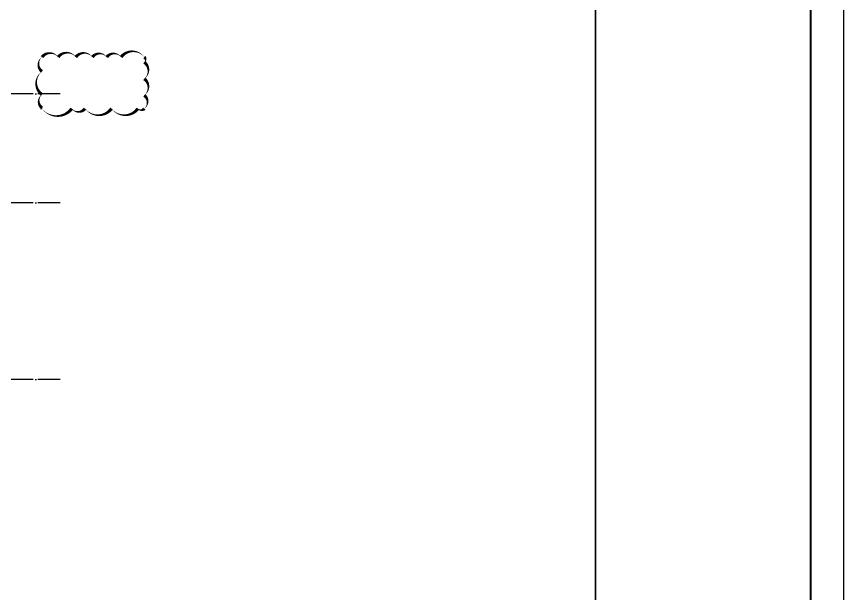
# Model space of a CAD drawing. Extents: x 447413 to 2975780, y -1432727 to 1301644.
# Drawn here: x 2394615 to 2432122, y -643540 to -617396 of the extents above; entities that cross this region are included whole.
import ezdxf

# ---------------------------------------------------------------- set-up
doc = ezdxf.new("R2010")
doc.units = 0
doc.header["$LTSCALE"] = 1000
doc.header["$MEASUREMENT"] = 0
doc.linetypes.add('DOTE', pattern=[2.42, 2, -0.2, 0.02, -0.2])
doc.layers.add('DIM_MODI', color=6, linetype='Continuous', plot=False)
doc.layers.add('DOTE', color=1, linetype='Continuous')
doc.layers.add('图框', color=253, linetype='Continuous')

# ---------------------------------------------------------------- blocks, each defined once
blk = doc.blocks.new('A$C6B0021A6')
at = {"layer": '图框', "color": 2, "const_width": 40, "elevation": -84000}
blk.add_lwpolyline([(20, 84120), (118920, 84120), (118920, 20), (20, 20)], close=True, dxfattribs=at)
at = {"layer": '图框', "color": 153, "const_width": 58, "elevation": -84000}
for points in [[(111420, 1020), (2520, 1020), (2520, 83120), (111420, 83120)], [(111420, 83120), (117920, 83120), (117920, 1020), (111420, 1020)]]:
    blk.add_lwpolyline(points, close=True, dxfattribs=at)

msp = doc.modelspace()

# ---------------------------------------------------------------- linework, layer by layer
at = {"layer": 'DIM_MODI'}
msp.add_lwpolyline([(2395766.8, -619233, 0, 150, 0.5), (2395766.8, -619883, 0, 150, 0.5), (2395766.8, -620933, 0, 150, 0.5), (2395766.8, -621533, 0, 150, 0.5), (2395766.8, -621566.7, 0, 150, 0.5), (2397116.8, -621566.7, 0, 150, 0.5), (2397716.8, -621566.7, 0, 150, 0.5), (2398916.8, -621566.7, 0, 150, 0.5), (2400116.8, -621566.7, 0, 150, 0.5), (2400400.3, -621566.7, 0, 150, 0.5), (2400400.3, -620966.7, 0, 150, 0.5), (2400400.3, -620216.7, 0, 150, 0.5), (2400400.3, -619466.7, 0, 150, 0.5), (2400400.3, -619233, 0, 150, 0.5), (2399350.3, -619233, 0, 150, 0.5), (2398700.3, -619233, 0, 150, 0.5), (2398050.3, -619233, 0, 150, 0.5), (2397300.3, -619233, 0, 150, 0.5), (2396500.3, -619233, 0, 150, 0.5)], format="xyseb", close=True, dxfattribs=at)
at = {"layer": 'DOTE', "color": 8, "linetype": 'DOTE', "ltscale": 0.5}
for p, q in [((2396584.7, -620901.6, 126000), (2275597.3, -620901.6, 126000)), ((2396584.7, -625841.6, 126000), (2275597.3, -625841.6, 126000)), ((2396584.7, -633841.6, 126000), (2275597.3, -633841.6, 126000))]:
    msp.add_line(p, q, dxfattribs=at)

# ---------------------------------------------------------------- block references
at = {"xscale": 1.5, "yscale": 1.5, "zscale": 1.5}
msp.add_blockref('A$C6B0021A6', (2253712, -689635.5, 126000), dxfattribs=at)

doc.saveas('drawing.dxf')
